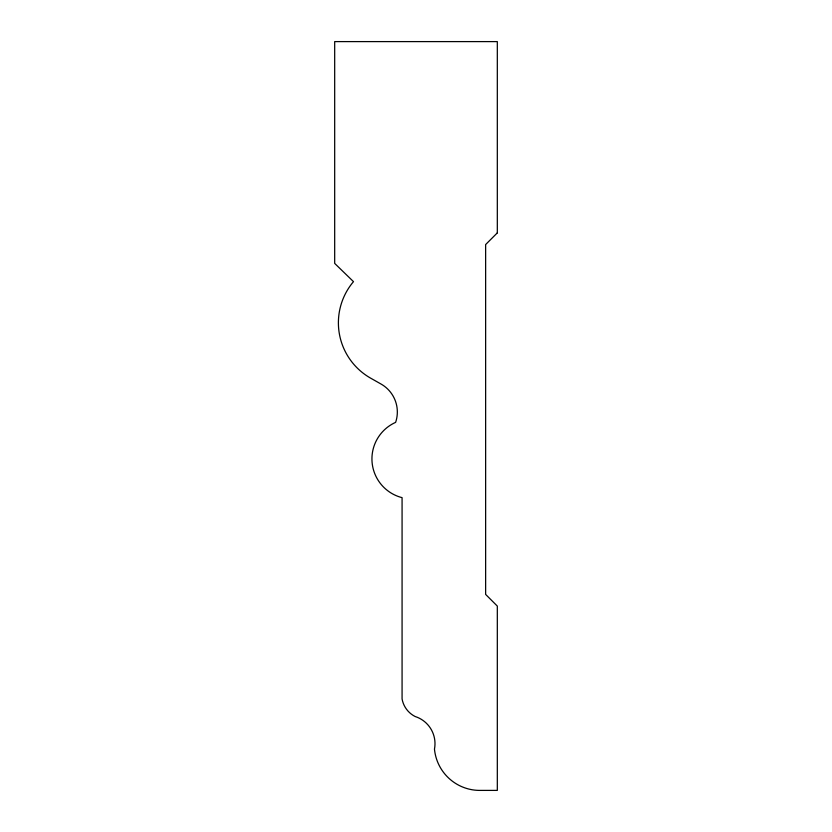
<?xml version="1.0" encoding="UTF-8"?>
<svg xmlns="http://www.w3.org/2000/svg" width="832" height="832" viewBox="0 0 832 832"><rect width="100%" height="100%" fill="white"/><g stroke="black" fill="none" stroke-linecap="round" stroke-linejoin="round"><path stroke-width="1.25" d="M497.318 232.877L485.638 244.556L485.638 594.402L497.318 606.081L497.318 790.4L478.837 790.4A45.583 45.583 0 0 1 434.47 749.091A28.475 28.475 0 0 0 415.147 716.518A24.482 24.482 0 0 1 402.074 698.953L402.074 497.65A39.998 39.998 0 0 1 395.626 422.365A32.157 32.157 0 0 0 380.806 383.906L370.105 377.853A63.658 63.658 0 0 1 353.486 281.642L334.682 263.401L334.682 41.6L497.318 41.6L497.318 232.877"/></g></svg>
